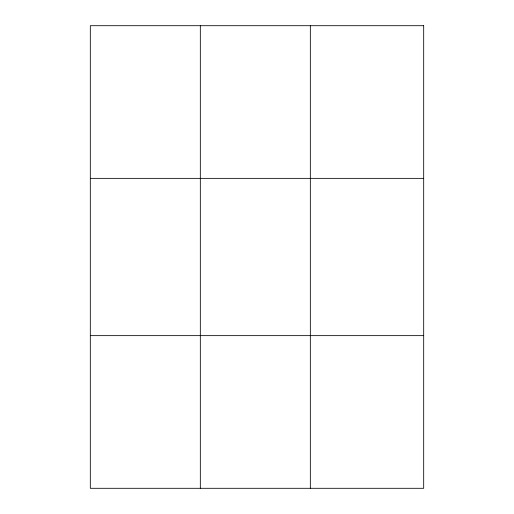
<?xml version="1.0" encoding="UTF-8"?>
<svg xmlns="http://www.w3.org/2000/svg" width="514" height="514" viewBox="0 0 514 514"><rect width="100%" height="100%" fill="white"/><g stroke="black" fill="none" stroke-linecap="round" stroke-linejoin="round"><path stroke-width="0.77" d="M200.325 488.3L200.325 25.7M310.34 488.3L310.34 25.7M90.316 178.358L423.684 178.358M90.316 335.642L423.684 335.642M423.684 25.7L423.684 488.3L90.316 488.3L90.316 25.7L423.684 25.7"/></g></svg>
